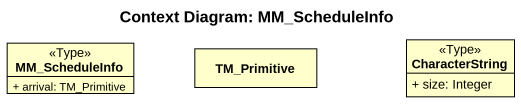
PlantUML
@startuml
title Context Diagram: MM_ScheduleInfo
hide circle
hide empty members
skinparam classAttributeIconSize 0
class MM_ScheduleInfo <<Type>> {
  + arrival: TM_Primitive
}
class TM_Primitive
class CharacterString <<Type>> {
  + size: Integer
}
@enduml
